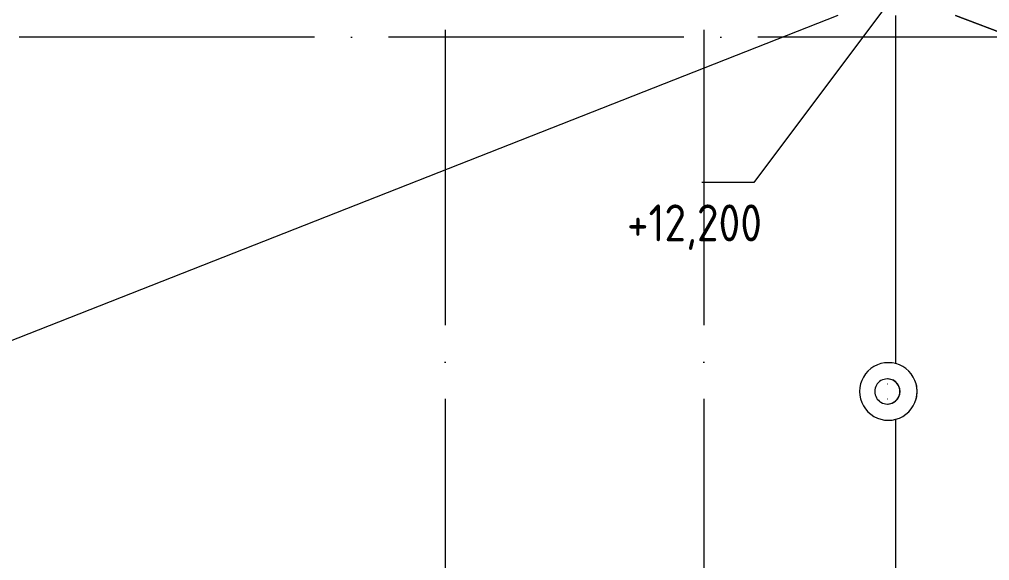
# Model space of a CAD drawing. Header units: millimetres. Extents: x -88595 to 880822, y -1054509 to -148035.
# Drawn here: x 531030 to 537598, y -271597 to -267932 of the extents above; entities that cross this region are included whole.
import ezdxf

# ---------------------------------------------------------------- set-up
doc = ezdxf.new("R2010")
doc.units = ezdxf.units.MM
doc.linetypes.add('ADSK_Линия сетки', pattern=[25, 20, -2.5, 0, -2.5])
for name, color, linetype, lineweight in [('Крыша', 7, 'Continuous', 9), ('Оборудование', 7, 'Continuous', 18), ('Оси', 7, 'Continuous', 9), ('Отметки', 7, 'Continuous', 9)]:
    doc.layers.add(name, color=color, linetype=linetype, lineweight=lineweight)
doc.styles.add('GOST Common_2', font='GOST_Common.ttf', dxfattribs={"width": 0.9, "height": 350})

# ---------------------------------------------------------------- blocks, each defined once
blk = doc.blocks.new('Кровля')
at = {"layer": 'Крыша'}
for p, q in [((548838.4, 658531.2), (540312.3, 655178.1)), ((549230.5, 656172.5), (549230.5, 658531.2)), ((559030.5, 654950.9), (549635.2, 658531.2)), ((549635.2, 658531.2), (559030.5, 654951.3)), ((549230.5, 654700.5), (549230.5, 655798.4))]:
    blk.add_line(p, q, dxfattribs=at)
at = {"layer": 'Оборудование'}
for p, q in [((549180.5, 656180.5), (549180.4, 656180.5)), ((549175, 656070.5), (549172.9, 656070.5)), ((549176.6, 656035.5), (549175, 656035.5)), ((549172.9, 655900.5), (549175, 655900.5)), ((549175, 655935.5), (549176.6, 655935.5)), ((549180.4, 655790.5), (549180.5, 655790.5))]:
    blk.add_line(p, q, dxfattribs=at)
for centre, major_axis, start_param, end_param in [((549180.4, 655985.5), (0, 195), 4.712389, 7.853982), ((549180.5, 655985.5), (0, 195), 6.162355, 6.404016), ((549172.9, 655985.5), (0, 85), 4.712389, 7.853982), ((549175, 655985.5), (0, 85), 4.712389, 6.457718), ((549180.5, 655985.5), (0, 195), 4.712389, 4.95405), ((549180.4, 655985.5), (0, 195), 1.570796, 4.712389), ((549172.9, 655985.5), (0, 85), 1.570796, 4.712389), ((549175, 655985.5), (0, 85), 2.96706, 4.712389), ((549180.5, 655985.5), (0, 195), 4.470728, 4.712389), ((549180.5, 655985.5), (0, 195), 3.020762, 3.262423)]:
    blk.add_ellipse(centre, major_axis=major_axis, ratio=0.999853, start_param=start_param, end_param=end_param, dxfattribs=at)
at = {"layer": 'Оси', "linetype": 'ADSK_Линия сетки', "ltscale": 100}
for p, q in [((546180.5, 695936.1), (546180.5, 629959.3)), ((547930.5, 695936.1), (547930.5, 629959.3)), ((585297.8, 658385.5), (508358.2, 658385.5))]:
    blk.add_line(p, q, dxfattribs=at)
at = {"layer": 'Отметки', "lineweight": 20}
for p, q in [((549230.5, 658685.5), (548269.3, 657401.7)), ((548269.3, 657401.7), (547918.4, 657401.7))]:
    blk.add_line(p, q, dxfattribs=at)
at = {"layer": 'Отметки', "style": 'GOST Common_2', "width": 0.9}
blk.add_text('+12,200', height=250, dxfattribs=at).set_placement((547410.7, 657002.2))

msp = doc.modelspace()

# ---------------------------------------------------------------- block references
at = {"layer": 'Оборудование', "color": 5, "true_color": 0x0000ff}
msp.add_blockref('Кровля', (-12267.3, -926437.4), dxfattribs=at)

doc.saveas('drawing.dxf')
